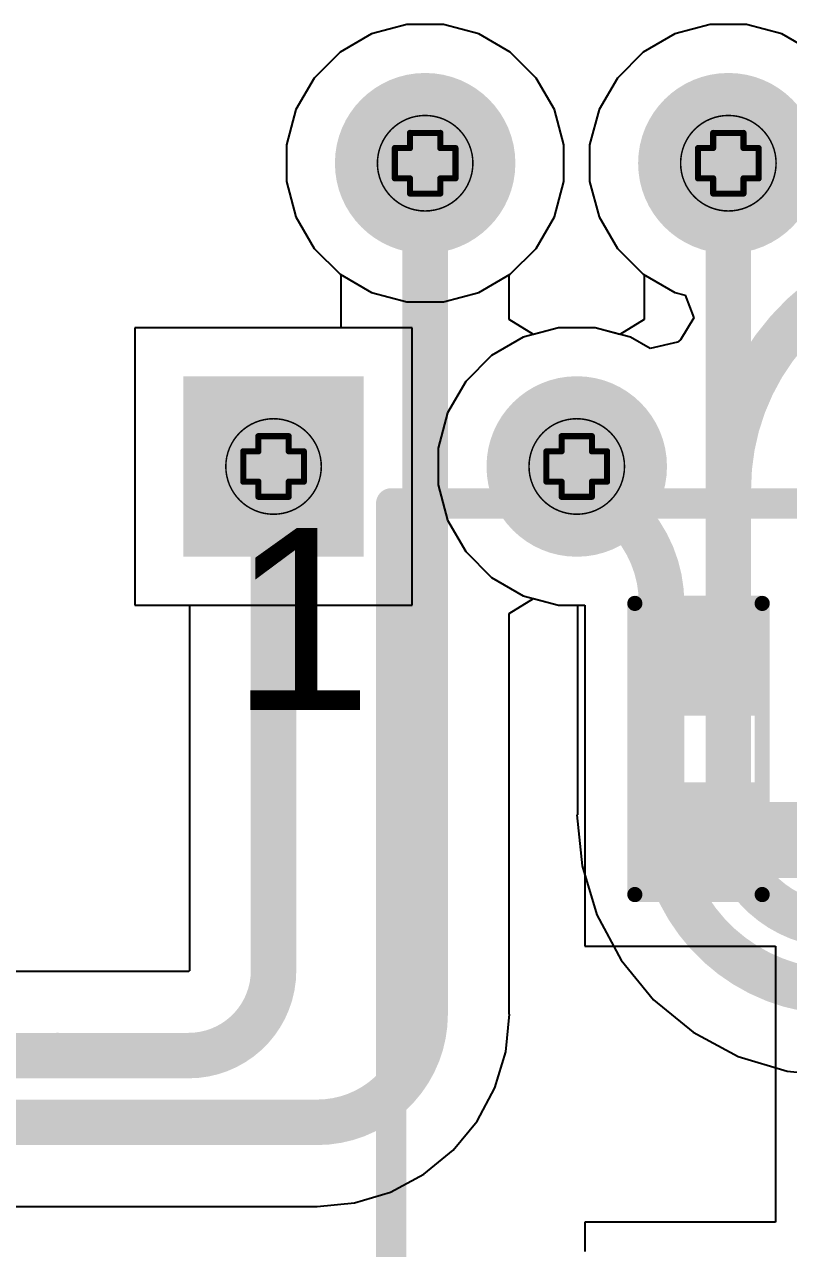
# Model space of a CAD drawing. Header units: inches. Extents: x 0 to 289, y 0 to 168.
# Drawn here: x 114.1 to 120.5, y 63.69 to 73.94 of the extents above; entities that cross this region are included whole.
import ezdxf

# ---------------------------------------------------------------- set-up
doc = ezdxf.new("R2010")
doc.units = ezdxf.units.IN
for name, color, linetype in [('Bottom Layer', 5, 'Continuous'), ('Bottom Overlay', 54, 'Continuous'), ('Bottom Paste', 16, 'Continuous'), ('Bottom Solder', 6, 'Continuous'), ('Dimension', 6, 'Continuous'), ('Drill Drawing', 1, 'Continuous'), ('Multi-Layer', 9, 'Continuous'), ('Pad Holes', 156, 'Continuous'), ('Top Layer', 1, 'Continuous'), ('Top Overlay', 2, 'Continuous'), ('Top Solder', 216, 'Continuous')]:
    doc.layers.add(name, color=color, linetype=linetype)
doc.styles.add('Arial', font='', dxfattribs={"height": 0.2})
doc.styles.get('Arial').set_extended_font_data('Arial')

# ---------------------------------------------------------------- blocks, each defined once
blk = doc.blocks.new('R___0603_B_15')
at = {"layer": 'Bottom Layer'}
for points in [[(-1.143, -0.4445), (-1.143, 0.4445), (-0.381, 0.4445), (-0.381, -0.4445)], [(0.381, -0.4445), (0.381, 0.4445), (1.143, 0.4445), (1.143, -0.4445)]]:
    blk.add_hatch(color=5, dxfattribs=at).paths.add_polyline_path(points)
at = {"layer": 'Bottom Paste'}
for points in [[(-1.143, -0.4445), (-1.143, 0.4445), (-0.381, 0.4445), (-0.381, -0.4445)], [(0.381, -0.4445), (0.381, 0.4445), (1.143, 0.4445), (1.143, -0.4445)]]:
    blk.add_hatch(color=16, dxfattribs=at).paths.add_polyline_path(points)
at = {"layer": 'Bottom Solder'}
for points in [[(-1.2446, -0.5461), (-1.2446, 0.5461), (-0.2794, 0.5461), (-0.2794, -0.5461)], [(0.2794, -0.5461), (0.2794, 0.5461), (1.2446, 0.5461), (1.2446, -0.5461)]]:
    blk.add_hatch(color=6, dxfattribs=at).paths.add_polyline_path(points)
at = {"layer": 'Bottom Overlay'}
for points in [[(-1.2192, -0.5334, 0.127, 0.127, 0), (-1.2192, 0.5334, 0.127, 0.127, 0)], [(1.2192, 0.5334, 0.127, 0.127, 0), (-1.2192, 0.5334, 0.127, 0.127, 0)], [(1.2192, -0.5334, 0.127, 0.127, 0), (1.2192, 0.5334, 0.127, 0.127, 0)], [(1.2192, -0.5334, 0.127, 0.127, 0), (-1.2192, -0.5334, 0.127, 0.127, 0)]]:
    blk.add_lwpolyline(points, format="xyseb", dxfattribs=at)
for points in [[(-1.25095, 0.5334, 0.0635, 0.0635, 1), (-1.18745, 0.5334, 0.0635, 0.0635, 1)], [(-1.25095, 0.5334, 0.0635, 0.0635, 1), (-1.18745, 0.5334, 0.0635, 0.0635, 1)], [(1.18745, 0.5334, 0.0635, 0.0635, 1), (1.25095, 0.5334, 0.0635, 0.0635, 1)], [(1.18745, 0.5334, 0.0635, 0.0635, 1), (1.25095, 0.5334, 0.0635, 0.0635, 1)], [(-1.25095, -0.5334, 0.0635, 0.0635, 1), (-1.18745, -0.5334, 0.0635, 0.0635, 1)], [(-1.25095, -0.5334, 0.0635, 0.0635, 1), (-1.18745, -0.5334, 0.0635, 0.0635, 1)], [(1.18745, -0.5334, 0.0635, 0.0635, 1), (1.25095, -0.5334, 0.0635, 0.0635, 1)], [(1.18745, -0.5334, 0.0635, 0.0635, 1), (1.25095, -0.5334, 0.0635, 0.0635, 1)]]:
    blk.add_lwpolyline(points, format="xyseb", close=True, dxfattribs=at)
blk = doc.blocks.new('NE8FBV_C5_LED_53')
at = {"layer": 'Bottom Layer'}
h = blk.add_hatch(color=5, dxfattribs=at)
edge = h.paths.add_edge_path()
edge.add_arc((-2.865, -1.36), 0.654, 0, 360)
h = blk.add_hatch(color=5, dxfattribs=at)
edge = h.paths.add_edge_path()
edge.add_arc((-0.325, -1.36), 0.654, 0, 360)
blk.add_hatch(color=5, dxfattribs=at).paths.add_polyline_path([(-4.789, -3.246), (-3.481, -3.246), (-3.481, -4.554), (-4.789, -4.554)])
h = blk.add_hatch(color=5, dxfattribs=at)
edge = h.paths.add_edge_path()
edge.add_arc((-1.595, -3.9), 0.654, 0, 360)
at = {"layer": 'Bottom Solder'}
h = blk.add_hatch(color=6, dxfattribs=at)
edge = h.paths.add_edge_path()
edge.add_arc((-2.865, -1.36), 0.756, 0, 360)
h = blk.add_hatch(color=6, dxfattribs=at)
edge = h.paths.add_edge_path()
edge.add_arc((-0.325, -1.36), 0.756, 0, 360)
blk.add_hatch(color=6, dxfattribs=at).paths.add_polyline_path([(-4.891, -3.144), (-3.379, -3.144), (-3.379, -4.656), (-4.891, -4.656)])
h = blk.add_hatch(color=6, dxfattribs=at)
edge = h.paths.add_edge_path()
edge.add_arc((-1.595, -3.9), 0.756, 0, 360)
at = {"layer": 'Multi-Layer'}
h = blk.add_hatch(color=9, dxfattribs=at)
edge = h.paths.add_edge_path()
edge.add_arc((-2.865, -1.36), 0.654, 0, 360)
h = blk.add_hatch(color=9, dxfattribs=at)
edge = h.paths.add_edge_path()
edge.add_arc((-0.325, -1.36), 0.654, 0, 360)
blk.add_hatch(color=9, dxfattribs=at).paths.add_polyline_path([(-4.789, -3.246), (-3.481, -3.246), (-3.481, -4.554), (-4.789, -4.554)])
h = blk.add_hatch(color=9, dxfattribs=at)
edge = h.paths.add_edge_path()
edge.add_arc((-1.595, -3.9), 0.654, 0, 360)
at = {"layer": 'Pad Holes'}
h = blk.add_hatch(color=7, dxfattribs=at)
edge = h.paths.add_edge_path()
edge.add_arc((-2.865, -1.36), 0.4, 0, 360)
h = blk.add_hatch(color=7, dxfattribs=at)
edge = h.paths.add_edge_path()
edge.add_arc((-0.325, -1.36), 0.4, 0, 360)
h = blk.add_hatch(color=7, dxfattribs=at)
edge = h.paths.add_edge_path()
edge.add_arc((-4.135, -3.9), 0.4, 0, 360)
h = blk.add_hatch(color=7, dxfattribs=at)
edge = h.paths.add_edge_path()
edge.add_arc((-1.595, -3.9), 0.4, 0, 360)
at = {"layer": 'Top Layer'}
h = blk.add_hatch(color=1, dxfattribs=at)
edge = h.paths.add_edge_path()
edge.add_arc((-2.865, -1.36), 0.654, 0, 360)
h = blk.add_hatch(color=1, dxfattribs=at)
edge = h.paths.add_edge_path()
edge.add_arc((-0.325, -1.36), 0.654, 0, 360)
blk.add_hatch(color=1, dxfattribs=at).paths.add_polyline_path([(-4.789, -3.246), (-3.481, -3.246), (-3.481, -4.554), (-4.789, -4.554)])
h = blk.add_hatch(color=1, dxfattribs=at)
edge = h.paths.add_edge_path()
edge.add_arc((-1.595, -3.9), 0.654, 0, 360)
at = {"layer": 'Top Solder'}
h = blk.add_hatch(color=216, dxfattribs=at)
edge = h.paths.add_edge_path()
edge.add_arc((-2.865, -1.36), 0.756, 0, 360)
h = blk.add_hatch(color=216, dxfattribs=at)
edge = h.paths.add_edge_path()
edge.add_arc((-0.325, -1.36), 0.756, 0, 360)
blk.add_hatch(color=216, dxfattribs=at).paths.add_polyline_path([(-4.891, -3.144), (-3.379, -3.144), (-3.379, -4.656), (-4.891, -4.656)])
h = blk.add_hatch(color=216, dxfattribs=at)
edge = h.paths.add_edge_path()
edge.add_arc((-1.595, -3.9), 0.756, 0, 360)
at = {"layer": 'Top Overlay', "style": 'Arial'}
blk.add_text('1', height=1.524, dxfattribs=at).set_placement((-4.491, -5.939))

msp = doc.modelspace()

# ---------------------------------------------------------------- linework, layer by layer
at = {"layer": 'Bottom Layer'}
for p, q in [((117.302, 73.937), (117.006, 73.858)), ((117.608, 73.937), (117.302, 73.937)), ((117.904, 73.858), (117.608, 73.937)), ((119.842, 73.937), (119.546, 73.858)), ((120.148, 73.937), (119.842, 73.937)), ((120.444, 73.858), (120.148, 73.937)), ((117.006, 73.858), (116.742, 73.705)), ((118.168, 73.705), (117.904, 73.858)), ((119.546, 73.858), (119.282, 73.705)), ((120.708, 73.705), (120.444, 73.858)), ((116.742, 73.705), (116.525, 73.488)), ((118.385, 73.488), (118.168, 73.705)), ((119.282, 73.705), (119.065, 73.488)), ((116.525, 73.488), (116.372, 73.224)), ((118.538, 73.224), (118.385, 73.488)), ((119.065, 73.488), (118.912, 73.224)), ((116.372, 73.224), (116.293, 72.928)), ((118.617, 72.928), (118.538, 73.224)), ((118.912, 73.224), (118.833, 72.928)), ((116.293, 72.928), (116.293, 72.622)), ((118.617, 72.622), (118.617, 72.928)), ((118.833, 72.928), (118.833, 72.622)), ((116.293, 72.622), (116.372, 72.326)), ((118.538, 72.326), (118.617, 72.622)), ((118.833, 72.622), (118.912, 72.326)), ((116.372, 72.326), (116.525, 72.062)), ((118.385, 72.062), (118.538, 72.326)), ((118.912, 72.326), (119.065, 72.062)), ((116.525, 72.062), (116.742, 71.845)), ((118.168, 71.845), (118.385, 72.062)), ((119.065, 72.062), (119.282, 71.845)), ((116.742, 71.845), (116.75, 71.84)), ((116.75, 71.84), (116.75, 71.397)), ((118.16, 71.84), (118.168, 71.845)), ((118.16, 71.465), (118.16, 71.84)), ((119.282, 71.845), (119.29, 71.84)), ((119.29, 71.84), (119.29, 71.465)), ((118.363, 71.341), (118.16, 71.465)), ((119.29, 71.465), (119.087, 71.341)), ((116.75, 71.397), (115.023, 71.397)), ((115.023, 71.397), (115.023, 69.073)), ((118.572, 71.397), (118.363, 71.341)), ((118.878, 71.397), (118.572, 71.397)), ((119.087, 71.341), (118.878, 71.397)), ((118.16, 69.005), (118.363, 69.129)), ((118.363, 69.129), (118.572, 69.073)), ((115.023, 69.073), (115.48, 69.073)), ((115.48, 69.073), (115.48, 66.012)), ((118.16, 65.647), (118.16, 69.005)), ((118.572, 69.073), (118.793, 69.073)), ((118.793, 69.073), (118.793, 67.742)), ((118.793, 67.742), (118.793, 66.218)), ((118.793, 66.218), (120.389, 66.218)), ((120.389, 66.218), (120.389, 64.922)), ((115.474, 66.005), (113.421, 66.005)), ((115.48, 66.012), (115.474, 66.012)), ((115.474, 66.012), (115.474, 66.005)), ((118.13, 65.333), (118.161, 65.647)), ((118.161, 65.647), (118.16, 65.647)), ((118.039, 65.03), (118.13, 65.333)), ((117.89, 64.752), (118.039, 65.03)), ((120.389, 64.922), (120.389, 63.906)), ((117.689, 64.508), (117.89, 64.752)), ((117.445, 64.307), (117.689, 64.508)), ((117.166, 64.158), (117.445, 64.307)), ((116.864, 64.067), (117.166, 64.158)), ((102.214, 64.037), (116.55, 64.037)), ((116.55, 64.036), (116.864, 64.067)), ((116.55, 64.037), (116.55, 64.036)), ((120.389, 63.906), (118.793, 63.906)), ((118.793, 63.906), (118.793, 63.661))]:
    msp.add_line(p, q, dxfattribs=at)
for points in [[(117.455, 65.647, 0.381, 0.381, 0), (117.455, 72.775, 0.381, 0.381, 0)], [(119.995, 68.881, 0.381, 0.381, 0), (119.995, 72.775, 0.381, 0.381, 0)], [(116.185, 66.012, 0.381, 0.381, 0), (116.185, 70.235, 0.381, 0.381, 0)], [(119.745, 68.631, 0.381, 0.381, 0), (119.995, 68.881, 0.381, 0.381, 0)], [(119.995, 67.107, 0.635, 0.635, 0), (121.341, 67.107, 0.635, 0.635, 0)], [(116.185, 66.012, 0.381, 0.381, -0.414214), (115.474, 65.301, 0.381, 0.381, 0)], [(117.455, 65.647, 0.381, 0.381, -0.414214), (116.55, 64.742, 0.381, 0.381, 0)], [(113.161, 65.301, 0.381, 0.381, 0), (114.375, 65.301, 0.381, 0.381, 0)], [(114.375, 65.301, 0.381, 0.381, 0), (115.474, 65.301, 0.381, 0.381, 0)], [(102.214, 64.742, 0.381, 0.381, 0), (116.55, 64.742, 0.381, 0.381, 0)]]:
    msp.add_lwpolyline(points, format="xyseb", dxfattribs=at)
for points in [[(117.36, 72.775, 0.191, 0.191, 1), (117.55, 72.775, 0.191, 0.191, 1)], [(119.9, 72.775, 0.191, 0.191, 1), (120.09, 72.775, 0.191, 0.191, 1)], [(116.09, 70.235, 0.191, 0.191, 1), (116.28, 70.235, 0.191, 0.191, 1)], [(119.9, 68.881, 0.191, 0.191, 1), (120.09, 68.881, 0.191, 0.191, 1)], [(119.9, 68.881, 0.191, 0.191, 1), (120.09, 68.881, 0.191, 0.191, 1)], [(119.65, 68.631, 0.191, 0.191, 1), (119.84, 68.631, 0.191, 0.191, 1)], [(119.836, 67.107, 0.318, 0.318, 1), (120.154, 67.107, 0.318, 0.318, 1)], [(116.09, 66.012, 0.191, 0.191, 1), (116.28, 66.012, 0.191, 0.191, 1)], [(116.09, 66.012, 0.191, 0.191, 1), (116.28, 66.012, 0.191, 0.191, 1)], [(117.36, 65.647, 0.191, 0.191, 1), (117.55, 65.647, 0.191, 0.191, 1)], [(117.36, 65.647, 0.191, 0.191, 1), (117.55, 65.647, 0.191, 0.191, 1)], [(114.28, 65.301, 0.191, 0.191, 1), (114.471, 65.301, 0.191, 0.191, 1)], [(114.28, 65.301, 0.191, 0.191, 1), (114.471, 65.301, 0.191, 0.191, 1)], [(115.379, 65.301, 0.191, 0.191, 1), (115.569, 65.301, 0.191, 0.191, 1)], [(115.379, 65.301, 0.191, 0.191, 1), (115.569, 65.301, 0.191, 0.191, 1)], [(116.454, 64.742, 0.191, 0.191, 1), (116.645, 64.742, 0.191, 0.191, 1)], [(116.454, 64.742, 0.191, 0.191, 1), (116.645, 64.742, 0.191, 0.191, 1)]]:
    msp.add_lwpolyline(points, format="xyseb", close=True, dxfattribs=at)
at = {"layer": 'Bottom Overlay'}
for points in [[(117.17, 69.926, 0.254, 0.254, 0), (129.54, 69.926, 0.254, 0.254, 0)], [(117.17, 59.08, 0.254, 0.254, 0), (117.17, 69.926, 0.254, 0.254, 0)]]:
    msp.add_lwpolyline(points, format="xyseb", dxfattribs=at)
msp.add_lwpolyline([(117.107, 69.926, 0.127, 0.127, 1), (117.234, 69.926, 0.127, 0.127, 1)], format="xyseb", close=True, dxfattribs=at)
msp.add_lwpolyline([(117.107, 69.926, 0.127, 0.127, 1), (117.234, 69.926, 0.127, 0.127, 1)], format="xyseb", close=True, dxfattribs=at)
at = {"layer": 'Dimension'}
for points in [[(117.855, 72.775, 0.0127, 0.0127, 1), (117.055, 72.775, 0.0127, 0.0127, 1)], [(120.395, 72.775, 0.0127, 0.0127, 1), (119.595, 72.775, 0.0127, 0.0127, 1)], [(117.052, 72.775, 0.00635, 0.00635, 1), (117.058, 72.775, 0.00635, 0.00635, 1)], [(117.852, 72.775, 0.00635, 0.00635, 1), (117.858, 72.775, 0.00635, 0.00635, 1)], [(119.592, 72.775, 0.00635, 0.00635, 1), (119.598, 72.775, 0.00635, 0.00635, 1)], [(120.392, 72.775, 0.00635, 0.00635, 1), (120.398, 72.775, 0.00635, 0.00635, 1)], [(116.585, 70.235, 0.0127, 0.0127, 1), (115.785, 70.235, 0.0127, 0.0127, 1)], [(119.125, 70.235, 0.0127, 0.0127, 1), (118.325, 70.235, 0.0127, 0.0127, 1)], [(115.782, 70.235, 0.00635, 0.00635, 1), (115.788, 70.235, 0.00635, 0.00635, 1)], [(116.582, 70.235, 0.00635, 0.00635, 1), (116.588, 70.235, 0.00635, 0.00635, 1)], [(118.322, 70.235, 0.00635, 0.00635, 1), (118.328, 70.235, 0.00635, 0.00635, 1)], [(119.122, 70.235, 0.00635, 0.00635, 1), (119.128, 70.235, 0.00635, 0.00635, 1)]]:
    msp.add_lwpolyline(points, format="xyseb", close=True, dxfattribs=at)
at = {"layer": 'Drill Drawing'}
for points in [[(117.328, 72.902, 0.0508, 0.0508, 0), (117.328, 73.029, 0.0508, 0.0508, 0)], [(117.328, 73.029, 0.0508, 0.0508, 0), (117.582, 73.029, 0.0508, 0.0508, 0)], [(117.582, 72.902, 0.0508, 0.0508, 0), (117.582, 73.029, 0.0508, 0.0508, 0)], [(119.868, 72.902, 0.0508, 0.0508, 0), (119.868, 73.029, 0.0508, 0.0508, 0)], [(119.868, 73.029, 0.0508, 0.0508, 0), (120.122, 73.029, 0.0508, 0.0508, 0)], [(120.122, 72.902, 0.0508, 0.0508, 0), (120.122, 73.029, 0.0508, 0.0508, 0)], [(117.201, 72.648, 0.0508, 0.0508, 0), (117.201, 72.902, 0.0508, 0.0508, 0)], [(117.201, 72.902, 0.0508, 0.0508, 0), (117.328, 72.902, 0.0508, 0.0508, 0)], [(117.582, 72.902, 0.0508, 0.0508, 0), (117.709, 72.902, 0.0508, 0.0508, 0)], [(117.709, 72.648, 0.0508, 0.0508, 0), (117.709, 72.902, 0.0508, 0.0508, 0)], [(119.741, 72.648, 0.0508, 0.0508, 0), (119.741, 72.902, 0.0508, 0.0508, 0)], [(119.741, 72.902, 0.0508, 0.0508, 0), (119.868, 72.902, 0.0508, 0.0508, 0)], [(120.122, 72.902, 0.0508, 0.0508, 0), (120.249, 72.902, 0.0508, 0.0508, 0)], [(120.249, 72.648, 0.0508, 0.0508, 0), (120.249, 72.902, 0.0508, 0.0508, 0)], [(117.201, 72.648, 0.0508, 0.0508, 0), (117.328, 72.648, 0.0508, 0.0508, 0)], [(117.328, 72.521, 0.0508, 0.0508, 0), (117.328, 72.648, 0.0508, 0.0508, 0)], [(117.582, 72.648, 0.0508, 0.0508, 0), (117.709, 72.648, 0.0508, 0.0508, 0)], [(117.582, 72.521, 0.0508, 0.0508, 0), (117.582, 72.648, 0.0508, 0.0508, 0)], [(119.741, 72.648, 0.0508, 0.0508, 0), (119.868, 72.648, 0.0508, 0.0508, 0)], [(119.868, 72.521, 0.0508, 0.0508, 0), (119.868, 72.648, 0.0508, 0.0508, 0)], [(120.122, 72.648, 0.0508, 0.0508, 0), (120.249, 72.648, 0.0508, 0.0508, 0)], [(120.122, 72.521, 0.0508, 0.0508, 0), (120.122, 72.648, 0.0508, 0.0508, 0)], [(117.328, 72.521, 0.0508, 0.0508, 0), (117.582, 72.521, 0.0508, 0.0508, 0)], [(119.868, 72.521, 0.0508, 0.0508, 0), (120.122, 72.521, 0.0508, 0.0508, 0)], [(116.058, 70.362, 0.0508, 0.0508, 0), (116.058, 70.489, 0.0508, 0.0508, 0)], [(116.058, 70.489, 0.0508, 0.0508, 0), (116.312, 70.489, 0.0508, 0.0508, 0)], [(116.312, 70.362, 0.0508, 0.0508, 0), (116.312, 70.489, 0.0508, 0.0508, 0)], [(118.598, 70.362, 0.0508, 0.0508, 0), (118.598, 70.489, 0.0508, 0.0508, 0)], [(118.598, 70.489, 0.0508, 0.0508, 0), (118.852, 70.489, 0.0508, 0.0508, 0)], [(118.852, 70.362, 0.0508, 0.0508, 0), (118.852, 70.489, 0.0508, 0.0508, 0)], [(115.931, 70.108, 0.0508, 0.0508, 0), (115.931, 70.362, 0.0508, 0.0508, 0)], [(115.931, 70.362, 0.0508, 0.0508, 0), (116.058, 70.362, 0.0508, 0.0508, 0)], [(116.312, 70.362, 0.0508, 0.0508, 0), (116.439, 70.362, 0.0508, 0.0508, 0)], [(116.439, 70.108, 0.0508, 0.0508, 0), (116.439, 70.362, 0.0508, 0.0508, 0)], [(118.471, 70.108, 0.0508, 0.0508, 0), (118.471, 70.362, 0.0508, 0.0508, 0)], [(118.471, 70.362, 0.0508, 0.0508, 0), (118.598, 70.362, 0.0508, 0.0508, 0)], [(118.852, 70.362, 0.0508, 0.0508, 0), (118.979, 70.362, 0.0508, 0.0508, 0)], [(118.979, 70.108, 0.0508, 0.0508, 0), (118.979, 70.362, 0.0508, 0.0508, 0)], [(115.931, 70.108, 0.0508, 0.0508, 0), (116.058, 70.108, 0.0508, 0.0508, 0)], [(116.058, 69.981, 0.0508, 0.0508, 0), (116.058, 70.108, 0.0508, 0.0508, 0)], [(116.312, 70.108, 0.0508, 0.0508, 0), (116.439, 70.108, 0.0508, 0.0508, 0)], [(116.312, 69.981, 0.0508, 0.0508, 0), (116.312, 70.108, 0.0508, 0.0508, 0)], [(118.471, 70.108, 0.0508, 0.0508, 0), (118.598, 70.108, 0.0508, 0.0508, 0)], [(118.598, 69.981, 0.0508, 0.0508, 0), (118.598, 70.108, 0.0508, 0.0508, 0)], [(118.852, 70.108, 0.0508, 0.0508, 0), (118.979, 70.108, 0.0508, 0.0508, 0)], [(118.852, 69.981, 0.0508, 0.0508, 0), (118.852, 70.108, 0.0508, 0.0508, 0)], [(116.058, 69.981, 0.0508, 0.0508, 0), (116.312, 69.981, 0.0508, 0.0508, 0)], [(118.598, 69.981, 0.0508, 0.0508, 0), (118.852, 69.981, 0.0508, 0.0508, 0)]]:
    msp.add_lwpolyline(points, format="xyseb", dxfattribs=at)
for points in [[(117.315, 73.029, 0.0254, 0.0254, 1), (117.341, 73.029, 0.0254, 0.0254, 1)], [(117.315, 73.029, 0.0254, 0.0254, 1), (117.341, 73.029, 0.0254, 0.0254, 1)], [(117.569, 73.029, 0.0254, 0.0254, 1), (117.595, 73.029, 0.0254, 0.0254, 1)], [(117.569, 73.029, 0.0254, 0.0254, 1), (117.595, 73.029, 0.0254, 0.0254, 1)], [(119.855, 73.029, 0.0254, 0.0254, 1), (119.881, 73.029, 0.0254, 0.0254, 1)], [(119.855, 73.029, 0.0254, 0.0254, 1), (119.881, 73.029, 0.0254, 0.0254, 1)], [(120.109, 73.029, 0.0254, 0.0254, 1), (120.135, 73.029, 0.0254, 0.0254, 1)], [(120.109, 73.029, 0.0254, 0.0254, 1), (120.135, 73.029, 0.0254, 0.0254, 1)], [(117.188, 72.902, 0.0254, 0.0254, 1), (117.214, 72.902, 0.0254, 0.0254, 1)], [(117.188, 72.902, 0.0254, 0.0254, 1), (117.214, 72.902, 0.0254, 0.0254, 1)], [(117.315, 72.902, 0.0254, 0.0254, 1), (117.341, 72.902, 0.0254, 0.0254, 1)], [(117.315, 72.902, 0.0254, 0.0254, 1), (117.341, 72.902, 0.0254, 0.0254, 1)], [(117.569, 72.902, 0.0254, 0.0254, 1), (117.595, 72.902, 0.0254, 0.0254, 1)], [(117.569, 72.902, 0.0254, 0.0254, 1), (117.595, 72.902, 0.0254, 0.0254, 1)], [(117.696, 72.902, 0.0254, 0.0254, 1), (117.722, 72.902, 0.0254, 0.0254, 1)], [(117.696, 72.902, 0.0254, 0.0254, 1), (117.722, 72.902, 0.0254, 0.0254, 1)], [(119.728, 72.902, 0.0254, 0.0254, 1), (119.754, 72.902, 0.0254, 0.0254, 1)], [(119.728, 72.902, 0.0254, 0.0254, 1), (119.754, 72.902, 0.0254, 0.0254, 1)], [(119.855, 72.902, 0.0254, 0.0254, 1), (119.881, 72.902, 0.0254, 0.0254, 1)], [(119.855, 72.902, 0.0254, 0.0254, 1), (119.881, 72.902, 0.0254, 0.0254, 1)], [(120.109, 72.902, 0.0254, 0.0254, 1), (120.135, 72.902, 0.0254, 0.0254, 1)], [(120.109, 72.902, 0.0254, 0.0254, 1), (120.135, 72.902, 0.0254, 0.0254, 1)], [(120.236, 72.902, 0.0254, 0.0254, 1), (120.262, 72.902, 0.0254, 0.0254, 1)], [(120.236, 72.902, 0.0254, 0.0254, 1), (120.262, 72.902, 0.0254, 0.0254, 1)], [(117.188, 72.648, 0.0254, 0.0254, 1), (117.214, 72.648, 0.0254, 0.0254, 1)], [(117.188, 72.648, 0.0254, 0.0254, 1), (117.214, 72.648, 0.0254, 0.0254, 1)], [(117.315, 72.648, 0.0254, 0.0254, 1), (117.341, 72.648, 0.0254, 0.0254, 1)], [(117.315, 72.648, 0.0254, 0.0254, 1), (117.341, 72.648, 0.0254, 0.0254, 1)], [(117.569, 72.648, 0.0254, 0.0254, 1), (117.595, 72.648, 0.0254, 0.0254, 1)], [(117.569, 72.648, 0.0254, 0.0254, 1), (117.595, 72.648, 0.0254, 0.0254, 1)], [(117.696, 72.648, 0.0254, 0.0254, 1), (117.722, 72.648, 0.0254, 0.0254, 1)], [(117.696, 72.648, 0.0254, 0.0254, 1), (117.722, 72.648, 0.0254, 0.0254, 1)], [(119.728, 72.648, 0.0254, 0.0254, 1), (119.754, 72.648, 0.0254, 0.0254, 1)], [(119.728, 72.648, 0.0254, 0.0254, 1), (119.754, 72.648, 0.0254, 0.0254, 1)], [(119.855, 72.648, 0.0254, 0.0254, 1), (119.881, 72.648, 0.0254, 0.0254, 1)], [(119.855, 72.648, 0.0254, 0.0254, 1), (119.881, 72.648, 0.0254, 0.0254, 1)], [(120.109, 72.648, 0.0254, 0.0254, 1), (120.135, 72.648, 0.0254, 0.0254, 1)], [(120.109, 72.648, 0.0254, 0.0254, 1), (120.135, 72.648, 0.0254, 0.0254, 1)], [(120.236, 72.648, 0.0254, 0.0254, 1), (120.262, 72.648, 0.0254, 0.0254, 1)], [(120.236, 72.648, 0.0254, 0.0254, 1), (120.262, 72.648, 0.0254, 0.0254, 1)], [(117.315, 72.521, 0.0254, 0.0254, 1), (117.341, 72.521, 0.0254, 0.0254, 1)], [(117.315, 72.521, 0.0254, 0.0254, 1), (117.341, 72.521, 0.0254, 0.0254, 1)], [(117.569, 72.521, 0.0254, 0.0254, 1), (117.595, 72.521, 0.0254, 0.0254, 1)], [(117.569, 72.521, 0.0254, 0.0254, 1), (117.595, 72.521, 0.0254, 0.0254, 1)], [(119.855, 72.521, 0.0254, 0.0254, 1), (119.881, 72.521, 0.0254, 0.0254, 1)], [(119.855, 72.521, 0.0254, 0.0254, 1), (119.881, 72.521, 0.0254, 0.0254, 1)], [(120.109, 72.521, 0.0254, 0.0254, 1), (120.135, 72.521, 0.0254, 0.0254, 1)], [(120.109, 72.521, 0.0254, 0.0254, 1), (120.135, 72.521, 0.0254, 0.0254, 1)], [(116.045, 70.489, 0.0254, 0.0254, 1), (116.071, 70.489, 0.0254, 0.0254, 1)], [(116.045, 70.489, 0.0254, 0.0254, 1), (116.071, 70.489, 0.0254, 0.0254, 1)], [(116.299, 70.489, 0.0254, 0.0254, 1), (116.325, 70.489, 0.0254, 0.0254, 1)], [(116.299, 70.489, 0.0254, 0.0254, 1), (116.325, 70.489, 0.0254, 0.0254, 1)], [(118.585, 70.489, 0.0254, 0.0254, 1), (118.611, 70.489, 0.0254, 0.0254, 1)], [(118.585, 70.489, 0.0254, 0.0254, 1), (118.611, 70.489, 0.0254, 0.0254, 1)], [(118.839, 70.489, 0.0254, 0.0254, 1), (118.865, 70.489, 0.0254, 0.0254, 1)], [(118.839, 70.489, 0.0254, 0.0254, 1), (118.865, 70.489, 0.0254, 0.0254, 1)], [(115.918, 70.362, 0.0254, 0.0254, 1), (115.944, 70.362, 0.0254, 0.0254, 1)], [(115.918, 70.362, 0.0254, 0.0254, 1), (115.944, 70.362, 0.0254, 0.0254, 1)], [(116.045, 70.362, 0.0254, 0.0254, 1), (116.071, 70.362, 0.0254, 0.0254, 1)], [(116.045, 70.362, 0.0254, 0.0254, 1), (116.071, 70.362, 0.0254, 0.0254, 1)], [(116.299, 70.362, 0.0254, 0.0254, 1), (116.325, 70.362, 0.0254, 0.0254, 1)], [(116.299, 70.362, 0.0254, 0.0254, 1), (116.325, 70.362, 0.0254, 0.0254, 1)], [(116.426, 70.362, 0.0254, 0.0254, 1), (116.452, 70.362, 0.0254, 0.0254, 1)], [(116.426, 70.362, 0.0254, 0.0254, 1), (116.452, 70.362, 0.0254, 0.0254, 1)], [(118.458, 70.362, 0.0254, 0.0254, 1), (118.484, 70.362, 0.0254, 0.0254, 1)], [(118.458, 70.362, 0.0254, 0.0254, 1), (118.484, 70.362, 0.0254, 0.0254, 1)], [(118.585, 70.362, 0.0254, 0.0254, 1), (118.611, 70.362, 0.0254, 0.0254, 1)], [(118.585, 70.362, 0.0254, 0.0254, 1), (118.611, 70.362, 0.0254, 0.0254, 1)], [(118.839, 70.362, 0.0254, 0.0254, 1), (118.865, 70.362, 0.0254, 0.0254, 1)], [(118.839, 70.362, 0.0254, 0.0254, 1), (118.865, 70.362, 0.0254, 0.0254, 1)], [(118.966, 70.362, 0.0254, 0.0254, 1), (118.992, 70.362, 0.0254, 0.0254, 1)], [(118.966, 70.362, 0.0254, 0.0254, 1), (118.992, 70.362, 0.0254, 0.0254, 1)], [(115.918, 70.108, 0.0254, 0.0254, 1), (115.944, 70.108, 0.0254, 0.0254, 1)], [(115.918, 70.108, 0.0254, 0.0254, 1), (115.944, 70.108, 0.0254, 0.0254, 1)], [(116.045, 70.108, 0.0254, 0.0254, 1), (116.071, 70.108, 0.0254, 0.0254, 1)], [(116.045, 70.108, 0.0254, 0.0254, 1), (116.071, 70.108, 0.0254, 0.0254, 1)], [(116.299, 70.108, 0.0254, 0.0254, 1), (116.325, 70.108, 0.0254, 0.0254, 1)], [(116.299, 70.108, 0.0254, 0.0254, 1), (116.325, 70.108, 0.0254, 0.0254, 1)], [(116.426, 70.108, 0.0254, 0.0254, 1), (116.452, 70.108, 0.0254, 0.0254, 1)], [(116.426, 70.108, 0.0254, 0.0254, 1), (116.452, 70.108, 0.0254, 0.0254, 1)], [(118.458, 70.108, 0.0254, 0.0254, 1), (118.484, 70.108, 0.0254, 0.0254, 1)], [(118.458, 70.108, 0.0254, 0.0254, 1), (118.484, 70.108, 0.0254, 0.0254, 1)], [(118.585, 70.108, 0.0254, 0.0254, 1), (118.611, 70.108, 0.0254, 0.0254, 1)], [(118.585, 70.108, 0.0254, 0.0254, 1), (118.611, 70.108, 0.0254, 0.0254, 1)], [(118.839, 70.108, 0.0254, 0.0254, 1), (118.865, 70.108, 0.0254, 0.0254, 1)], [(118.839, 70.108, 0.0254, 0.0254, 1), (118.865, 70.108, 0.0254, 0.0254, 1)], [(118.966, 70.108, 0.0254, 0.0254, 1), (118.992, 70.108, 0.0254, 0.0254, 1)], [(118.966, 70.108, 0.0254, 0.0254, 1), (118.992, 70.108, 0.0254, 0.0254, 1)], [(116.045, 69.981, 0.0254, 0.0254, 1), (116.071, 69.981, 0.0254, 0.0254, 1)], [(116.045, 69.981, 0.0254, 0.0254, 1), (116.071, 69.981, 0.0254, 0.0254, 1)], [(116.299, 69.981, 0.0254, 0.0254, 1), (116.325, 69.981, 0.0254, 0.0254, 1)], [(116.299, 69.981, 0.0254, 0.0254, 1), (116.325, 69.981, 0.0254, 0.0254, 1)], [(118.585, 69.981, 0.0254, 0.0254, 1), (118.611, 69.981, 0.0254, 0.0254, 1)], [(118.585, 69.981, 0.0254, 0.0254, 1), (118.611, 69.981, 0.0254, 0.0254, 1)], [(118.839, 69.981, 0.0254, 0.0254, 1), (118.865, 69.981, 0.0254, 0.0254, 1)], [(118.839, 69.981, 0.0254, 0.0254, 1), (118.865, 69.981, 0.0254, 0.0254, 1)]]:
    msp.add_lwpolyline(points, format="xyseb", close=True, dxfattribs=at)
at = {"layer": 'Top Layer'}
for p, q in [((117.302, 73.937), (117.006, 73.858)), ((117.608, 73.937), (117.302, 73.937)), ((117.904, 73.858), (117.608, 73.937)), ((119.842, 73.937), (119.546, 73.858)), ((120.148, 73.937), (119.842, 73.937)), ((120.444, 73.858), (120.148, 73.937)), ((117.006, 73.858), (116.742, 73.705)), ((118.168, 73.705), (117.904, 73.858)), ((119.546, 73.858), (119.282, 73.705)), ((120.708, 73.705), (120.444, 73.858)), ((116.742, 73.705), (116.525, 73.488)), ((118.385, 73.488), (118.168, 73.705)), ((119.282, 73.705), (119.065, 73.488)), ((116.525, 73.488), (116.372, 73.224)), ((118.538, 73.224), (118.385, 73.488)), ((119.065, 73.488), (118.912, 73.224)), ((116.372, 73.224), (116.293, 72.928)), ((118.617, 72.928), (118.538, 73.224)), ((118.912, 73.224), (118.833, 72.928)), ((116.293, 72.928), (116.293, 72.622)), ((118.617, 72.622), (118.617, 72.928)), ((118.833, 72.928), (118.833, 72.622)), ((116.293, 72.622), (116.372, 72.326)), ((118.538, 72.326), (118.617, 72.622)), ((118.833, 72.622), (118.912, 72.326)), ((116.372, 72.326), (116.525, 72.062)), ((118.385, 72.062), (118.538, 72.326)), ((118.912, 72.326), (119.065, 72.062)), ((116.525, 72.062), (116.742, 71.845)), ((118.168, 71.845), (118.385, 72.062)), ((119.065, 72.062), (119.282, 71.845)), ((116.742, 71.845), (117.006, 71.692)), ((117.904, 71.692), (118.168, 71.845)), ((119.282, 71.845), (119.546, 71.692)), ((117.006, 71.692), (117.302, 71.613)), ((117.608, 71.613), (117.904, 71.692)), ((119.546, 71.692), (119.632, 71.669)), ((119.632, 71.669), (119.707, 71.481)), ((117.302, 71.613), (117.608, 71.613)), ((119.707, 71.481), (119.594, 71.296)), ((117.347, 71.397), (115.023, 71.397)), ((115.023, 71.397), (115.023, 69.073)), ((117.347, 69.073), (117.347, 71.397)), ((118.572, 71.397), (118.276, 71.318)), ((118.878, 71.397), (118.572, 71.397)), ((119.174, 71.318), (118.878, 71.397)), ((118.276, 71.318), (118.012, 71.165)), ((119.34, 71.222), (119.174, 71.318)), ((119.569, 71.275), (119.34, 71.222)), ((119.594, 71.296), (119.569, 71.275)), ((118.012, 71.165), (117.795, 70.948)), ((117.795, 70.948), (117.642, 70.684)), ((117.642, 70.684), (117.563, 70.388)), ((117.563, 70.388), (117.563, 70.082)), ((117.563, 70.082), (117.642, 69.786)), ((117.642, 69.786), (117.795, 69.522)), ((117.795, 69.522), (118.012, 69.305)), ((118.012, 69.305), (118.276, 69.152)), ((118.276, 69.152), (118.572, 69.073)), ((115.023, 69.073), (117.347, 69.073)), ((118.572, 69.073), (118.732, 69.073)), ((118.732, 69.073), (118.732, 67.317)), ((118.732, 67.317), (118.727, 67.317)), ((118.727, 67.317), (118.769, 66.89)), ((118.769, 66.89), (118.894, 66.479)), ((118.894, 66.479), (119.096, 66.101)), ((119.096, 66.101), (119.368, 65.769)), ((119.368, 65.769), (119.7, 65.497)), ((119.7, 65.497), (120.078, 65.294)), ((120.078, 65.294), (120.489, 65.17)), ((120.489, 65.17), (120.916, 65.128))]:
    msp.add_line(p, q, dxfattribs=at)
for points in [[(119.995, 70.043, 0.381, 0.381, -0.278235), (121.057, 71.815, 0.381, 0.381, 0)], [(118.725, 70.235, 0.381, 0.381, 0), (119.128, 69.832, 0.381, 0.381, 0)], [(119.995, 67.317, 0.381, 0.381, 0), (119.995, 70.043, 0.381, 0.381, 0)], [(119.128, 69.832, 0.381, 0.381, -0.198912), (119.436, 69.088, 0.381, 0.381, 0)], [(119.436, 67.317, 0.381, 0.381, 0), (119.436, 69.088, 0.381, 0.381, 0)], [(120.916, 65.837, 0.381, 0.381, -0.414214), (119.436, 67.317, 0.381, 0.381, 0)], [(120.916, 66.396, 0.381, 0.381, -0.414214), (119.995, 67.317, 0.381, 0.381, 0)]]:
    msp.add_lwpolyline(points, format="xyseb", dxfattribs=at)
for points in [[(118.63, 70.235, 0.191, 0.191, 1), (118.82, 70.235, 0.191, 0.191, 1)], [(119.9, 70.043, 0.191, 0.191, 1), (120.09, 70.043, 0.191, 0.191, 1)], [(119.9, 70.043, 0.191, 0.191, 1), (120.09, 70.043, 0.191, 0.191, 1)], [(119.033, 69.832, 0.191, 0.191, 1), (119.223, 69.832, 0.191, 0.191, 1)], [(119.033, 69.832, 0.191, 0.191, 1), (119.223, 69.832, 0.191, 0.191, 1)], [(119.341, 69.088, 0.191, 0.191, 1), (119.531, 69.088, 0.191, 0.191, 1)], [(119.341, 69.088, 0.191, 0.191, 1), (119.531, 69.088, 0.191, 0.191, 1)], [(119.341, 67.317, 0.191, 0.191, 1), (119.531, 67.317, 0.191, 0.191, 1)], [(119.341, 67.317, 0.191, 0.191, 1), (119.531, 67.317, 0.191, 0.191, 1)], [(119.9, 67.317, 0.191, 0.191, 1), (120.09, 67.317, 0.191, 0.191, 1)], [(119.9, 67.317, 0.191, 0.191, 1), (120.09, 67.317, 0.191, 0.191, 1)]]:
    msp.add_lwpolyline(points, format="xyseb", close=True, dxfattribs=at)

# ---------------------------------------------------------------- block references
msp.add_blockref('NE8FBV_C5_LED_53', (120.32, 74.135))
at = {"rotation": 270}
msp.add_blockref('R___0603_B_15', (119.745, 67.869), dxfattribs=at)

doc.saveas('drawing.dxf')
